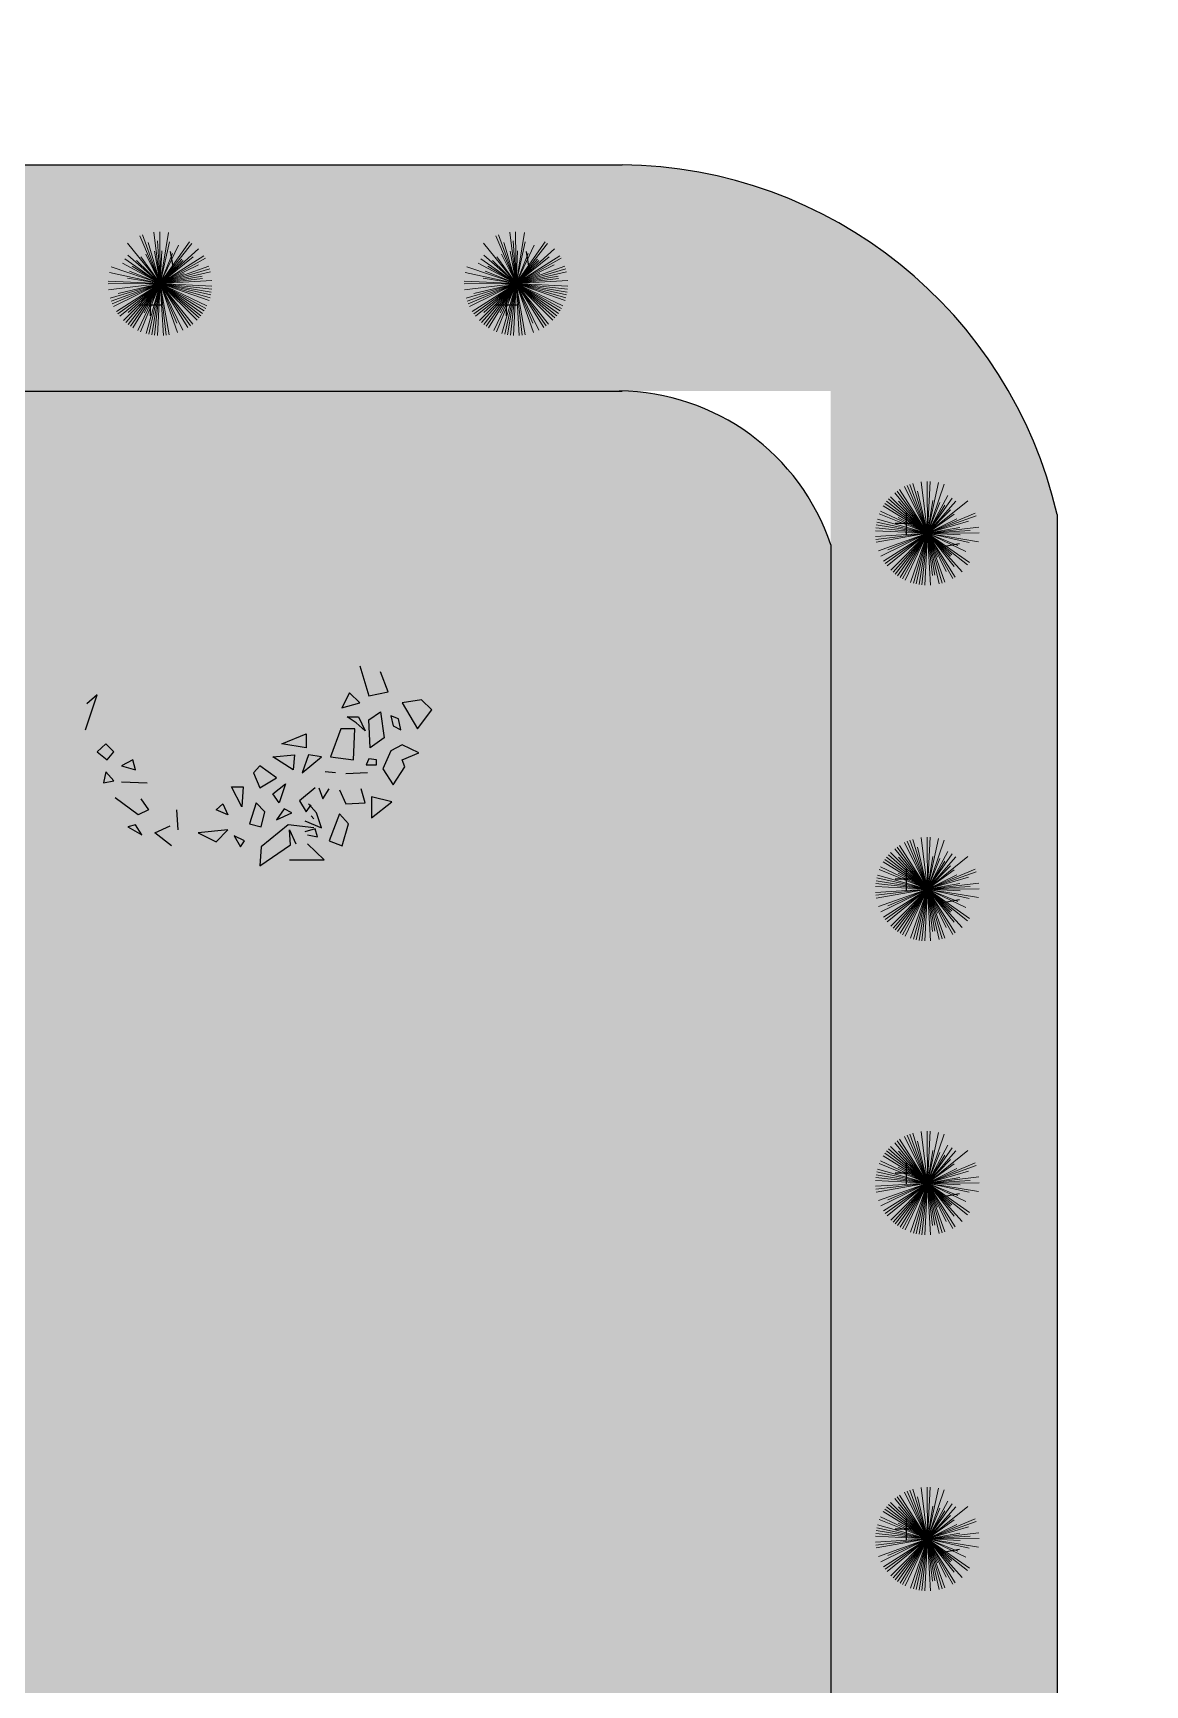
# Model space of a CAD drawing. Header units: millimetres. Extents: x -1544140 to 7445918, y -1294905 to 2019878.
# Drawn here: x 1807122 to 1810407, y 54579 to 59461 of the extents above; entities that cross this region are included whole.
import ezdxf

# ---------------------------------------------------------------- set-up
doc = ezdxf.new("R2010")
doc.units = ezdxf.units.MM
doc.header["$MEASUREMENT"] = 0
doc.layers.add('marc det', color=74, linetype='Continuous', lineweight=18)
picture_1 = doc.add_image_def('image5.png', size_in_pixel=(1482, 826))

msp = doc.modelspace()

# ---------------------------------------------------------------- hatches: boundary and pattern name
at = {"true_color": 0x8dc133, "transparency": 33554687}
h = msp.add_hatch(color=65, dxfattribs=at)
h.dxf.hatch_style = 1
h.paths.add_polyline_path([(1810147.4, 52025.1, -0.388077), (1809423.5, 51209.9), (1801426.5, 51209.9, -0.416277), (1799943.5, 52282.1), (1799943.5, 57426, -0.394381), (1800888.2, 59071.8), (1808831.8, 59071.8, -0.352206), (1810147.4, 58038.5)])
h.paths.add_polyline_path([(1800612.1, 51878.5), (1800612.1, 58403.1), (1809478.7, 58403.1), (1809478.7, 51878.5)], flags=16)
at = {"true_color": 0xb8d93f, "transparency": 33554687}
h = msp.add_hatch(color=63, dxfattribs=at)
h.dxf.hatch_style = 1
h.paths.add_polyline_path([(1809478.7, 57948.7, 0.326949), (1808836.3, 58403.1), (1801005.5, 58403.1, 0.386529), (1800612.1, 57516.1), (1800612.1, 52343.8, 0.417198), (1801362, 51878.5), (1809374.1, 51878.5, 0.351898), (1809478.7, 52018.4)])
at = {"layer": 'marc det'}
msp.add_hatch(color=102, dxfattribs=at).paths.add_polyline_path([(1807521.2, 57948.6), (1807420.7, 57921.6), (1807387.7, 57879.3), (1807327.1, 57794.1), (1807263.3, 57786.6), (1807254.8, 57713.2), (1807279.3, 57682.2), (1807260.9, 57635.5), (1807190.3, 57503.2), (1807213.1, 57457.5), (1807251.9, 57400.6), (1807252.6, 57350.5), (1807175.6, 57321), (1807282.9, 57313.4), (1807269.6, 57264.2), (1807304.3, 57227.9), (1807308.7, 57182.2), (1807361.4, 57124.4), (1807378.8, 57059.6), (1807427.5, 57022.6), (1807462.9, 57029.6), (1807509.5, 57002.9), (1807530.6, 56942.5), (1807545.5, 56866.5), (1807561.9, 56923.5), (1807612.7, 56969.4), (1807676.3, 56949.6), (1807718.6, 56922), (1807770.3, 56939.4), (1807825.5, 56939.5), (1807860.9, 56899.8), (1807874.9, 56945.6), (1807932.8, 56978.5), (1807993.1, 56976), (1808056.1, 57006.4), (1808075.2, 57049.6), (1808108.5, 57066.9), (1808152.8, 57075.6), (1808168.5, 57136.1), (1808198.5, 57170.7), (1808279.5, 57179.5), (1808341.9, 57166.6), (1808288.7, 57202.8), (1808248.9, 57241.6), (1808251, 57277.9), (1808287.1, 57328), (1808316.8, 57387.7), (1808311.7, 57436.9), (1808320.2, 57557), (1808420.4, 57608.9), (1808297.8, 57601), (1808263.8, 57657), (1808258, 57709.7), (1808220.9, 57781.3), (1808176.7, 57819.3), (1808156.3, 57876.2), (1808111, 57896), (1808052.1, 57938.2), (1808003.5, 57933.5), (1808004.8, 58015), (1807953, 57951), (1807933.9, 58001.1), (1807908.4, 58014), (1807846.9, 58032), (1807834.2, 58017.3), (1807720.8, 58009.4), (1807689.5, 58028.3), (1807633.9, 58006.6), (1807591.4, 58012.6), (1807548.2, 58068.7), (1807508, 58132.5), (1807524.7, 58071.2), (1807541.7, 57984.9)])

# ---------------------------------------------------------------- linework, layer by layer
at = {"color": 116, "lineweight": -2, "true_color": 0x136734}
for p, q in [((1807536.3, 58766.5), (1807527.7, 58815.6)), ((1808587.9, 58766.5), (1808579.3, 58815.6)), ((1809810.4, 57943.3), (1809859.5, 57952)), ((1809810.4, 56891.7), (1809859.5, 56900.4)), ((1809810.4, 56023), (1809859.5, 56031.7)), ((1809810.4, 54971.4), (1809859.5, 54980.1))]:
    msp.add_line(p, q, dxfattribs=at)
at = {"color": 116, "true_color": 0x136734}
for p, q in [((1807468.1, 58690.7), (1807468.1, 58625.7)), ((1808519.7, 58690.7), (1808519.7, 58625.7)), ((1807435.6, 58658.2), (1807500.6, 58658.2)), ((1808487.2, 58658.2), (1808552.2, 58658.2)), ((1809734.6, 58011.6), (1809669.6, 58011.6)), ((1809702.1, 58044.1), (1809702.1, 57979.1)), ((1809702.1, 56992.5), (1809702.1, 56927.5)), ((1809734.6, 56960), (1809669.6, 56960)), ((1809702.1, 56123.8), (1809702.1, 56058.8)), ((1809734.6, 56091.3), (1809669.6, 56091.3)), ((1809702.1, 55072.2), (1809702.1, 55007.2)), ((1809734.6, 55039.7), (1809669.6, 55039.7))]:
    msp.add_line(p, q, dxfattribs=at)
at = {"color": 96}
for p, q in [((1808087.4, 57590.6), (1808113.9, 57501.9)), ((1808170.8, 57513.7), (1808148, 57572.8)), ((1808057.1, 57510.8), (1808034.4, 57466.4)), ((1808087.4, 57481.2), (1808057.1, 57510.8)), ((1808113.9, 57501.9), (1808170.8, 57513.7)), ((1807276.5, 57401.4), (1807310.6, 57504.9)), ((1807310.6, 57504.9), (1807280.3, 57478.2)), ((1808034.4, 57466.4), (1808087.4, 57481.2)), ((1808269.3, 57490.1), (1808212.5, 57481.2)), ((1808212.5, 57481.2), (1808257.9, 57404.3)), ((1808257.9, 57404.3), (1808299.6, 57460.5)), ((1808299.6, 57460.5), (1808269.3, 57490.1)), ((1808049.5, 57439.8), (1808083.6, 57439.8)), ((1808076, 57422.1), (1808049.5, 57439.8)), ((1808102.6, 57398.4), (1808076, 57422.1)), ((1808083.6, 57439.8), (1808102.6, 57398.4)), ((1808113.9, 57430.9), (1808148, 57454.6)), ((1808117.7, 57348.2), (1808113.9, 57430.9)), ((1808148, 57454.6), (1808159.4, 57377.8)), ((1808201.1, 57433.9), (1808178.4, 57442.8)), ((1808178.4, 57442.8), (1808185.9, 57413.2)), ((1808185.9, 57413.2), (1808208.7, 57401.4)), ((1808208.7, 57401.4), (1808201.1, 57433.9)), ((1807856.3, 57360), (1807928.3, 57389.6)), ((1807928.3, 57389.6), (1807928.3, 57348.2)), ((1808030.6, 57404.3), (1808000.2, 57321.6)), ((1808072.2, 57404.3), (1808030.6, 57404.3)), ((1808068.5, 57312.7), (1808072.2, 57404.3)), ((1808159.4, 57377.8), (1808117.7, 57348.2)), ((1807337.1, 57360), (1807310.6, 57336.4)), ((1807310.6, 57336.4), (1807341, 57312.7)), ((1807359.9, 57336.4), (1807337.1, 57360)), ((1807341, 57312.7), (1807359.9, 57336.4)), ((1807416.7, 57312.7), (1807382.6, 57295)), ((1807424.3, 57283.2), (1807416.7, 57312.7)), ((1807829.7, 57321.6), (1807894.2, 57327.5)), ((1807890.4, 57283.2), (1807829.7, 57321.6)), ((1807928.3, 57348.2), (1807856.3, 57360)), ((1807894.2, 57327.5), (1807890.4, 57283.2)), ((1807935.9, 57327.5), (1807916.9, 57274.3)), ((1807916.9, 57274.3), (1807973.7, 57321.6)), ((1807973.7, 57321.6), (1807935.9, 57327.5)), ((1808000.2, 57321.6), (1808068.5, 57312.7)), ((1808113.9, 57315.7), (1808106.4, 57297.9)), ((1808136.7, 57312.7), (1808113.9, 57315.7)), ((1808136.7, 57297.9), (1808136.7, 57312.7)), ((1808178.4, 57339.3), (1808155.6, 57286.1)), ((1808212.5, 57357), (1808178.4, 57339.3)), ((1808261.7, 57333.4), (1808212.5, 57357)), ((1808212.5, 57312.7), (1808261.7, 57333.4)), ((1808220, 57292.1), (1808212.5, 57312.7)), ((1807337.1, 57277.3), (1807329.6, 57244.8)), ((1807359.9, 57250.7), (1807337.1, 57277.3)), ((1807382.6, 57295), (1807424.3, 57283.2)), ((1807791.9, 57295), (1807772.9, 57274.3)), ((1807772.9, 57274.3), (1807791.9, 57230)), ((1807841.1, 57259.5), (1807791.9, 57295)), ((1808015.4, 57274.3), (1807985.1, 57277.3)), ((1808110.1, 57274.3), (1808045.7, 57271.3)), ((1808106.4, 57297.9), (1808136.7, 57297.9)), ((1808155.6, 57286.1), (1808185.9, 57238.8)), ((1808185.9, 57238.8), (1808220, 57292.1)), ((1807329.6, 57244.8), (1807359.9, 57250.7)), ((1807382.6, 57247.7), (1807458.4, 57244.8)), ((1807738.8, 57173.8), (1807708.5, 57232.9)), ((1807708.5, 57232.9), (1807742.6, 57232.9)), ((1807742.6, 57232.9), (1807738.8, 57173.8)), ((1807791.9, 57230), (1807841.1, 57259.5)), ((1807829.7, 57212.2), (1807867.6, 57241.8)), ((1807867.6, 57241.8), (1807848.7, 57185.6)), ((1807954.8, 57230), (1807909.3, 57191.5)), ((1807966.3, 57230.4), (1807977.7, 57197.9)), ((1807977.7, 57197.9), (1807996.7, 57227.4)), ((1808027, 57224.5), (1808045.9, 57183.1)), ((1808102.8, 57186.1), (1808091.4, 57227.4)), ((1807432.1, 57150.6), (1807363.9, 57200.8)), ((1807439.7, 57197.9), (1807462.4, 57165.3)), ((1807663, 57165), (1807682, 57182.7)), ((1807682, 57182.7), (1807697.1, 57150.2)), ((1807780.5, 57185.6), (1807761.6, 57123.6)), ((1807807, 57159.1), (1807780.5, 57185.6)), ((1807848.7, 57185.6), (1807829.7, 57212.2)), ((1807863.9, 57167.9), (1807841.1, 57135.4)), ((1807886.6, 57156.1), (1807863.9, 57167.9)), ((1807909.3, 57191.5), (1807928.3, 57159.1)), ((1807928.3, 57159.1), (1807943.4, 57179.7)), ((1807958.8, 57156.5), (1807936, 57183.1)), ((1808045.9, 57183.1), (1808102.8, 57186.1)), ((1808182.1, 57188.6), (1808121.5, 57203.4)), ((1808121.5, 57203.4), (1808121.5, 57141.3)), ((1808121.5, 57141.3), (1808182.1, 57188.6)), ((1807424.5, 57121), (1807401.8, 57115.1)), ((1807443.5, 57091.5), (1807424.5, 57121)), ((1807462.4, 57165.3), (1807432.1, 57150.6)), ((1807481.4, 57097.4), (1807526.8, 57118.1)), ((1807545.6, 57165), (1807549.3, 57105.8)), ((1807697.1, 57150.2), (1807663, 57165)), ((1807761.6, 57123.6), (1807795.6, 57114.7)), ((1807795.6, 57114.7), (1807807, 57159.1)), ((1807875.2, 57120.6), (1807795.6, 57055.6)), ((1807841.1, 57135.4), (1807886.6, 57156.1)), ((1807951, 57111.8), (1807875.2, 57120.6)), ((1807924.7, 57132.8), (1807973.9, 57112.2)), ((1807943.4, 57147.2), (1807951, 57138.3)), ((1807973.9, 57112.2), (1807958.8, 57156.5)), ((1808027, 57153.5), (1807996.7, 57073.7)), ((1808053.5, 57124), (1808027, 57153.5)), ((1808034.6, 57059), (1808053.5, 57124)), ((1807401.8, 57115.1), (1807443.5, 57091.5)), ((1807530.6, 57059), (1807481.4, 57097.4)), ((1807697.1, 57105.8), (1807610, 57097)), ((1807610, 57097), (1807663, 57070.4)), ((1807663, 57070.4), (1807697.1, 57105.8)), ((1807746.4, 57073.3), (1807716.1, 57088.1)), ((1807716.1, 57088.1), (1807735, 57055.6)), ((1807735, 57055.6), (1807746.4, 57073.3)), ((1807882.8, 57061.5), (1807879, 57105.8)), ((1807879, 57105.8), (1807897.9, 57064.5)), ((1807955, 57109.2), (1807924.7, 57100.3)), ((1807932.3, 57091.5), (1807962.6, 57085.5)), ((1807962.6, 57085.5), (1807955, 57109.2)), ((1807996.7, 57073.7), (1808034.6, 57059)), ((1807791.9, 56999.4), (1807882.8, 57061.5)), ((1807795.6, 57055.6), (1807791.9, 56999.4)), ((1807981.5, 57017.6), (1807932.3, 57064.9)), ((1807879.2, 57017.6), (1807981.5, 57017.6))]:
    msp.add_line(p, q, dxfattribs=at)
for points in [[(1800888.2, 59071.8), (1808862.5, 59071.8)], [(1801005.5, 58403.1), (1808862.5, 58403.1)], [(1810147.4, 58038.5), (1810147.4, 52002.1)], [(1809478.7, 57948.7), (1809478.7, 52002.1)]]:
    msp.add_lwpolyline(points)
for radius, start in [(1334.7, 13.0477), (666, 18.5111)]:
    msp.add_arc((1808847.2, 57737.2), radius, start, 89.3419)
at = {"layer": 'marc det', "color": 116, "true_color": 0x136734}
for p, q in [((1807497.1, 58720.4), (1807400.7, 58839.8)), ((1807497.1, 58720.4), (1807437.5, 58861.8)), ((1807497.1, 58720.4), (1807445.5, 58864.9)), ((1807497.1, 58720.4), (1807461.3, 58841.7)), ((1807497.1, 58720.4), (1807479, 58872.7)), ((1807497.1, 58720.4), (1807489.2, 58846.4)), ((1807495.6, 58718.8), (1807583.6, 58844.4)), ((1807583.6, 58844.4), (1807495.6, 58718.8)), ((1807495.6, 58718.8), (1807590.5, 58839.2)), ((1807497.1, 58720.4), (1807496.1, 58873.8)), ((1807497.1, 58720.4), (1807521.8, 58871.8)), ((1807497.1, 58720.4), (1807524.4, 58843.5)), ((1807497.1, 58720.4), (1807551, 58834.2)), ((1808548.7, 58720.4), (1808452.3, 58839.8)), ((1808548.7, 58720.4), (1808489.1, 58861.8)), ((1808548.7, 58720.4), (1808497.1, 58864.9)), ((1808548.7, 58720.4), (1808512.9, 58841.7)), ((1808548.7, 58720.4), (1808530.6, 58872.7)), ((1808548.7, 58720.4), (1808540.8, 58846.4)), ((1808547.2, 58718.8), (1808635.2, 58844.4)), ((1808635.2, 58844.4), (1808547.2, 58718.8)), ((1808547.2, 58718.8), (1808642.1, 58839.2)), ((1808548.7, 58720.4), (1808547.7, 58873.8)), ((1808548.7, 58720.4), (1808573.4, 58871.8)), ((1808548.7, 58720.4), (1808576, 58843.5)), ((1808548.7, 58720.4), (1808602.6, 58834.2)), ((1807497.1, 58720.4), (1807385.5, 58781.2)), ((1807497.1, 58720.4), (1807393.1, 58793.3)), ((1807393.1, 58793.3), (1807497.1, 58720.4)), ((1807497.1, 58720.4), (1807402, 58804.4)), ((1807497.1, 58720.4), (1807427.7, 58789)), ((1807497.1, 58720.4), (1807440.3, 58799.5)), ((1807497.1, 58720.4), (1807454.4, 58807.8)), ((1807497.1, 58720.4), (1807480.2, 58815.9)), ((1807497.1, 58720.4), (1807610.8, 58823.3)), ((1807497.1, 58720.4), (1807501.9, 58817.1)), ((1807497.1, 58720.4), (1807533.5, 58809.9)), ((1807497.1, 58720.4), (1807626.4, 58802.8)), ((1807497.1, 58720.4), (1807595, 58799.5)), ((1807497.1, 58720.4), (1807630.8, 58795.4)), ((1807497.1, 58720.4), (1807561, 58792.8)), ((1807497.1, 58720.4), (1807564.9, 58789.1)), ((1808548.7, 58720.4), (1808437.1, 58781.2)), ((1808548.7, 58720.4), (1808444.7, 58793.3)), ((1808444.7, 58793.3), (1808548.7, 58720.4)), ((1808548.7, 58720.4), (1808453.6, 58804.4)), ((1808548.7, 58720.4), (1808479.3, 58789)), ((1808548.7, 58720.4), (1808491.9, 58799.5)), ((1808548.7, 58720.4), (1808506, 58807.8)), ((1808548.7, 58720.4), (1808531.8, 58815.9)), ((1808548.7, 58720.4), (1808662.4, 58823.3)), ((1808548.7, 58720.4), (1808553.5, 58817.1)), ((1808548.7, 58720.4), (1808585.1, 58809.9)), ((1808548.7, 58720.4), (1808678, 58802.8)), ((1808548.7, 58720.4), (1808646.6, 58799.5)), ((1808548.7, 58720.4), (1808682.4, 58795.4)), ((1808548.7, 58720.4), (1808612.6, 58792.8)), ((1808548.7, 58720.4), (1808616.5, 58789.1)), ((1807497.1, 58720.4), (1807347.3, 58753.7)), ((1807497.1, 58720.4), (1807352, 58770.2)), ((1807497.1, 58720.4), (1807400.3, 58736.3)), ((1807497.1, 58720.4), (1807406.4, 58757.3)), ((1807497.1, 58720.4), (1807414, 58771.9)), ((1807497.1, 58720.4), (1807610.2, 58775.7)), ((1807497.1, 58720.4), (1807641.5, 58771.9)), ((1807497.1, 58720.4), (1807644.2, 58763.8)), ((1807497.1, 58720.4), (1807646.4, 58755.4)), ((1807497.1, 58720.4), (1807567.7, 58750.2)), ((1807497.1, 58720.4), (1807621.2, 58742.3)), ((1807497.1, 58720.4), (1807622.2, 58735.3)), ((1807497.1, 58720.4), (1807650.1, 58729.9)), ((1808548.7, 58720.4), (1808398.9, 58753.7)), ((1808548.7, 58720.4), (1808403.6, 58770.2)), ((1808548.7, 58720.4), (1808451.9, 58736.3)), ((1808548.7, 58720.4), (1808458, 58757.3)), ((1808548.7, 58720.4), (1808465.6, 58771.9)), ((1808548.7, 58720.4), (1808661.8, 58775.7)), ((1808548.7, 58720.4), (1808693.1, 58771.9)), ((1808548.7, 58720.4), (1808695.8, 58763.8)), ((1808548.7, 58720.4), (1808698, 58755.4)), ((1808548.7, 58720.4), (1808619.3, 58750.2)), ((1808548.7, 58720.4), (1808672.8, 58742.3)), ((1808548.7, 58720.4), (1808673.8, 58735.3)), ((1808548.7, 58720.4), (1808701.7, 58729.9)), ((1807497.1, 58720.4), (1807343.7, 58719.5)), ((1807497.1, 58720.4), (1807343.9, 58728.1)), ((1807497.1, 58720.4), (1807344.8, 58702.3)), ((1807497.1, 58720.4), (1807349.9, 58677.1)), ((1807497.1, 58720.4), (1807352.6, 58668.9)), ((1807497.1, 58720.4), (1807355.7, 58660.9)), ((1807497.1, 58720.4), (1807359.3, 58653.1)), ((1807497.1, 58720.4), (1807367.7, 58638.1)), ((1807497.1, 58720.4), (1807372.5, 58630.9)), ((1807497.1, 58720.4), (1807372.9, 58691.3)), ((1807497.1, 58720.4), (1807377.7, 58624.1)), ((1807497.1, 58720.4), (1807389.3, 58611.3)), ((1807497.1, 58720.4), (1807395.6, 58605.5)), ((1807497.1, 58720.4), (1807402.2, 58599.9)), ((1807497.1, 58720.4), (1807402.4, 58634.8)), ((1807409.1, 58594.8), (1807497.1, 58720.4)), ((1807497.1, 58720.4), (1807409.1, 58594.8)), ((1807497.1, 58720.4), (1807416.2, 58590.1)), ((1807497.1, 58720.4), (1807431.3, 58581.9)), ((1807497.1, 58720.4), (1807439.2, 58578.4)), ((1807497.1, 58720.4), (1807450, 58634.1)), ((1807497.1, 58720.4), (1807455.5, 58572.8)), ((1807497.1, 58720.4), (1807463.8, 58570.7)), ((1807497.1, 58720.4), (1807472.3, 58569.1)), ((1807497.1, 58720.4), (1807480.8, 58567.9)), ((1807497.1, 58720.4), (1807489.4, 58567.2)), ((1807497.1, 58720.4), (1807650.2, 58712.7)), ((1807497.1, 58720.4), (1807548.6, 58576)), ((1807497.1, 58720.4), (1807515.1, 58568.1)), ((1807497.1, 58720.4), (1807523.7, 58569.4)), ((1807497.1, 58720.4), (1807506.6, 58567.4)), ((1807497.1, 58720.4), (1807546.4, 58603.3)), ((1807497.1, 58720.4), (1807564.4, 58582.6)), ((1807497.1, 58720.4), (1807579.4, 58591.1)), ((1807497.1, 58720.4), (1807586.6, 58595.9)), ((1807497.1, 58720.4), (1807593.4, 58601.1)), ((1807497.1, 58720.4), (1807606.2, 58612.6)), ((1807497.1, 58720.4), (1807612, 58618.9)), ((1807497.1, 58720.4), (1807617.5, 58625.5)), ((1807622.7, 58632.4), (1807497.1, 58720.4)), ((1807497.1, 58720.4), (1807627.4, 58639.6)), ((1807497.1, 58720.4), (1807631.7, 58647)), ((1807497.1, 58720.4), (1807635.6, 58654.7)), ((1807497.1, 58720.4), (1807646.8, 58687.2)), ((1807497.1, 58720.4), (1807648.4, 58695.6)), ((1807497.1, 58720.4), (1807649.6, 58704.2)), ((1807497.1, 58720.4), (1807642.1, 58670.6)), ((1807497.1, 58720.4), (1807644.7, 58678.8)), ((1808548.7, 58720.4), (1808395.3, 58719.5)), ((1808548.7, 58720.4), (1808395.5, 58728.1)), ((1808548.7, 58720.4), (1808396.4, 58702.3)), ((1808548.7, 58720.4), (1808401.5, 58677.1)), ((1808548.7, 58720.4), (1808404.2, 58668.9)), ((1808548.7, 58720.4), (1808407.3, 58660.9)), ((1808548.7, 58720.4), (1808410.9, 58653.1)), ((1808548.7, 58720.4), (1808419.3, 58638.1)), ((1808548.7, 58720.4), (1808424.1, 58630.9)), ((1808548.7, 58720.4), (1808424.5, 58691.3)), ((1808548.7, 58720.4), (1808429.3, 58624.1)), ((1808548.7, 58720.4), (1808440.9, 58611.3)), ((1808548.7, 58720.4), (1808447.2, 58605.5)), ((1808548.7, 58720.4), (1808453.8, 58599.9)), ((1808548.7, 58720.4), (1808454, 58634.8)), ((1808460.7, 58594.8), (1808548.7, 58720.4)), ((1808548.7, 58720.4), (1808460.7, 58594.8)), ((1808548.7, 58720.4), (1808467.8, 58590.1)), ((1808548.7, 58720.4), (1808482.9, 58581.9)), ((1808548.7, 58720.4), (1808490.8, 58578.4)), ((1808548.7, 58720.4), (1808501.6, 58634.1)), ((1808548.7, 58720.4), (1808507.1, 58572.8)), ((1808548.7, 58720.4), (1808515.4, 58570.7)), ((1808548.7, 58720.4), (1808523.9, 58569.1)), ((1808548.7, 58720.4), (1808532.4, 58567.9)), ((1808548.7, 58720.4), (1808541, 58567.2)), ((1808548.7, 58720.4), (1808701.8, 58712.7)), ((1808548.7, 58720.4), (1808600.2, 58576)), ((1808548.7, 58720.4), (1808566.7, 58568.1)), ((1808548.7, 58720.4), (1808575.3, 58569.4)), ((1808548.7, 58720.4), (1808558.2, 58567.4)), ((1808548.7, 58720.4), (1808598, 58603.3)), ((1808548.7, 58720.4), (1808616, 58582.6)), ((1808548.7, 58720.4), (1808631, 58591.1)), ((1808548.7, 58720.4), (1808638.2, 58595.9)), ((1808548.7, 58720.4), (1808645, 58601.1)), ((1808548.7, 58720.4), (1808657.8, 58612.6)), ((1808548.7, 58720.4), (1808663.6, 58618.9)), ((1808548.7, 58720.4), (1808669.1, 58625.5)), ((1808674.3, 58632.4), (1808548.7, 58720.4)), ((1808548.7, 58720.4), (1808679, 58639.6)), ((1808548.7, 58720.4), (1808683.3, 58647)), ((1808548.7, 58720.4), (1808687.2, 58654.7)), ((1808548.7, 58720.4), (1808698.4, 58687.2)), ((1808548.7, 58720.4), (1808700, 58695.6)), ((1808548.7, 58720.4), (1808701.2, 58704.2)), ((1808548.7, 58720.4), (1808693.7, 58670.6)), ((1808548.7, 58720.4), (1808696.3, 58678.8)), ((1809764.4, 57982.6), (1809668, 58101.9)), ((1809764.4, 57982.6), (1809674.9, 58107.1)), ((1809764.4, 57982.6), (1809682, 58112)), ((1809764.4, 57982.6), (1809697, 58120.4)), ((1809764.4, 57982.6), (1809704.8, 58123.9)), ((1809764.4, 57982.6), (1809712.9, 58127)), ((1809764.4, 57982.6), (1809721, 58129.7)), ((1809764.4, 57982.6), (1809735.2, 58106.8)), ((1809764.4, 57982.6), (1809746.3, 58134.9)), ((1809764.4, 57982.6), (1809763.5, 58136)), ((1809764.4, 57982.6), (1809772.1, 58135.8)), ((1809764.4, 57982.6), (1809797.6, 58132.3)), ((1809764.4, 57982.6), (1809814.2, 58127.6)), ((1809764.4, 57982.6), (1809825.2, 58094.2)), ((1809764.4, 57982.6), (1809625.8, 58048.3)), ((1809764.4, 57982.6), (1809634, 58063.4)), ((1809638.8, 58070.6), (1809764.4, 57982.6)), ((1809764.4, 57982.6), (1809638.8, 58070.6)), ((1809764.4, 57982.6), (1809643.9, 58077.5)), ((1809764.4, 57982.6), (1809649.4, 58084.1)), ((1809764.4, 57982.6), (1809655.3, 58090.4)), ((1809764.4, 57982.6), (1809678.7, 58077.3)), ((1809764.4, 57982.6), (1809837.2, 58086.6)), ((1809837.2, 58086.6), (1809764.4, 57982.6)), ((1809764.4, 57982.6), (1809780.2, 58079.3)), ((1809764.4, 57982.6), (1809883.7, 58078.9)), ((1809764.4, 57982.6), (1809848.3, 58077.7)), ((1809764.4, 57982.6), (1809801.3, 58073.2)), ((1809764.4, 57982.6), (1809815.9, 58065.6)), ((1809764.4, 57982.6), (1809832.9, 58051.9)), ((1809764.4, 57982.6), (1809611.9, 57998.8)), ((1809764.4, 57982.6), (1809613, 58007.4)), ((1809764.4, 57982.6), (1809614.6, 58015.8)), ((1809764.4, 57982.6), (1809616.7, 58024.2)), ((1809764.4, 57982.6), (1809622.3, 58040.4)), ((1809764.4, 57982.6), (1809678, 58029.6)), ((1809764.4, 57982.6), (1809905.7, 58042.1)), ((1809764.4, 57982.6), (1809843.4, 58039.4)), ((1809764.4, 57982.6), (1809908.8, 58034.1)), ((1809764.4, 57982.6), (1809851.7, 58025.3)), ((1809764.4, 57982.6), (1809885.6, 58018.3)), ((1809764.4, 57982.6), (1809916.7, 58000.7)), ((1809764.4, 57982.6), (1809859.9, 57999.4)), ((1809764.4, 57982.6), (1809611.2, 57990.3)), ((1809764.4, 57982.6), (1809611.3, 57973.1)), ((1809764.4, 57982.6), (1809612.1, 57964.5)), ((1809764.4, 57982.6), (1809613.3, 57956)), ((1809764.4, 57982.6), (1809619.9, 57931.1)), ((1809764.4, 57982.6), (1809626.6, 57915.2)), ((1809764.4, 57982.6), (1809635, 57900.2)), ((1809764.4, 57982.6), (1809639.8, 57893.1)), ((1809764.4, 57982.6), (1809645, 57886.3)), ((1809764.4, 57982.6), (1809647.3, 57933.3)), ((1809764.4, 57982.6), (1809656.6, 57873.5)), ((1809764.4, 57982.6), (1809662.9, 57867.6)), ((1809764.4, 57982.6), (1809669.5, 57862.1)), ((1809676.4, 57857), (1809764.4, 57982.6)), ((1809764.4, 57982.6), (1809683.5, 57852.2)), ((1809764.4, 57982.6), (1809691, 57847.9)), ((1809764.4, 57982.6), (1809698.7, 57844)), ((1809764.4, 57982.6), (1809714.6, 57837.5)), ((1809764.4, 57982.6), (1809722.8, 57835)), ((1809764.4, 57982.6), (1809731.1, 57832.9)), ((1809764.4, 57982.6), (1809739.6, 57831.2)), ((1809764.4, 57982.6), (1809748.1, 57830.1)), ((1809764.4, 57982.6), (1809756.7, 57829.4)), ((1809762.7, 57984), (1809888.3, 57896)), ((1809762.7, 57984), (1809883.2, 57889.1)), ((1809888.3, 57896), (1809762.7, 57984)), ((1809764.4, 57982.6), (1809890.3, 57990.4)), ((1809764.4, 57982.6), (1809917.7, 57983.5)), ((1809764.4, 57982.6), (1809779.2, 57857.4)), ((1809764.4, 57982.6), (1809773.9, 57829.5)), ((1809764.4, 57982.6), (1809786.2, 57858.5)), ((1809764.4, 57982.6), (1809815.9, 57838.1)), ((1809764.4, 57982.6), (1809807.7, 57835.5)), ((1809764.4, 57982.6), (1809799.4, 57833.3)), ((1809764.4, 57982.6), (1809839.4, 57848.8)), ((1809764.4, 57982.6), (1809819.7, 57869.5)), ((1809764.4, 57982.6), (1809846.7, 57853.2)), ((1809764.4, 57982.6), (1809861.1, 57977.7)), ((1809764.4, 57982.6), (1809915.7, 57957.8)), ((1809764.4, 57982.6), (1809887.4, 57955.3)), ((1809764.4, 57982.6), (1809853.9, 57946.1)), ((1809764.4, 57982.6), (1809794.1, 57911.9)), ((1809764.4, 57982.6), (1809833.1, 57914.7)), ((1809764.4, 57982.6), (1809836.8, 57918.7)), ((1809764.4, 57982.6), (1809878.2, 57928.6)), ((1809764.4, 57982.6), (1809843.4, 57884.6)), ((1809764.4, 57982.6), (1809867.2, 57868.8)), ((1809764.4, 56931), (1809697, 57068.8)), ((1809764.4, 56931), (1809704.8, 57072.3)), ((1809764.4, 56931), (1809712.9, 57075.4)), ((1809764.4, 56931), (1809721, 57078.1)), ((1809764.4, 56931), (1809746.3, 57083.3)), ((1809764.4, 56931), (1809763.5, 57084.4)), ((1809764.4, 56931), (1809772.1, 57084.2)), ((1809764.4, 56931), (1809797.6, 57080.7)), ((1809764.4, 56931), (1809814.2, 57076)), ((1809764.4, 56931), (1809643.9, 57025.9)), ((1809764.4, 56931), (1809649.4, 57032.5)), ((1809764.4, 56931), (1809655.3, 57038.8)), ((1809764.4, 56931), (1809668, 57050.3)), ((1809764.4, 56931), (1809674.9, 57055.5)), ((1809764.4, 56931), (1809678.7, 57025.7)), ((1809764.4, 56931), (1809682, 57060.4)), ((1809764.4, 56931), (1809735.2, 57055.2)), ((1809764.4, 56931), (1809825.2, 57042.6)), ((1809764.4, 56931), (1809837.2, 57035)), ((1809837.2, 57035), (1809764.4, 56931)), ((1809764.4, 56931), (1809780.2, 57027.7)), ((1809764.4, 56931), (1809883.7, 57027.3)), ((1809764.4, 56931), (1809848.3, 57026.1)), ((1809764.4, 56931), (1809801.3, 57021.6)), ((1809764.4, 56931), (1809616.7, 56972.6)), ((1809764.4, 56931), (1809622.3, 56988.8)), ((1809764.4, 56931), (1809625.8, 56996.7)), ((1809764.4, 56931), (1809634, 57011.8)), ((1809638.8, 57019), (1809764.4, 56931)), ((1809764.4, 56931), (1809638.8, 57019)), ((1809764.4, 56931), (1809678, 56978)), ((1809764.4, 56931), (1809815.9, 57014)), ((1809764.4, 56931), (1809832.9, 57000.3)), ((1809764.4, 56931), (1809905.7, 56990.5)), ((1809764.4, 56931), (1809843.4, 56987.8)), ((1809764.4, 56931), (1809908.8, 56982.5)), ((1809764.4, 56931), (1809851.7, 56973.7)), ((1809764.4, 56931), (1809611.2, 56938.7)), ((1809764.4, 56931), (1809611.3, 56921.5)), ((1809764.4, 56931), (1809611.9, 56947.3)), ((1809764.4, 56931), (1809612.1, 56912.9)), ((1809764.4, 56931), (1809613, 56955.8)), ((1809764.4, 56931), (1809613.3, 56904.4)), ((1809764.4, 56931), (1809614.6, 56964.2)), ((1809764.4, 56931), (1809619.9, 56879.5)), ((1809764.4, 56931), (1809626.6, 56863.6)), ((1809764.4, 56931), (1809635, 56848.6)), ((1809764.4, 56931), (1809639.8, 56841.5)), ((1809764.4, 56931), (1809645, 56834.7)), ((1809764.4, 56931), (1809647.3, 56881.7)), ((1809764.4, 56931), (1809656.6, 56821.9)), ((1809764.4, 56931), (1809662.9, 56816)), ((1809764.4, 56931), (1809669.5, 56810.5)), ((1809676.4, 56805.4), (1809764.4, 56931)), ((1809764.4, 56931), (1809683.5, 56800.6)), ((1809764.4, 56931), (1809691, 56796.3)), ((1809764.4, 56931), (1809698.7, 56792.4)), ((1809764.4, 56931), (1809714.6, 56785.9)), ((1809764.4, 56931), (1809722.8, 56783.4)), ((1809764.4, 56931), (1809731.1, 56781.3)), ((1809764.4, 56931), (1809739.6, 56779.6)), ((1809764.4, 56931), (1809748.1, 56778.5)), ((1809764.4, 56931), (1809756.7, 56777.8)), ((1809762.7, 56932.4), (1809888.3, 56844.4)), ((1809762.7, 56932.4), (1809883.2, 56837.5)), ((1809888.3, 56844.4), (1809762.7, 56932.4)), ((1809764.4, 56931), (1809885.6, 56966.7)), ((1809764.4, 56931), (1809916.7, 56949.1)), ((1809764.4, 56931), (1809859.9, 56947.8)), ((1809764.4, 56931), (1809890.3, 56938.8)), ((1809764.4, 56931), (1809917.7, 56931.9)), ((1809764.4, 56931), (1809779.2, 56805.8)), ((1809764.4, 56931), (1809773.9, 56777.9)), ((1809764.4, 56931), (1809786.2, 56806.9)), ((1809764.4, 56931), (1809815.9, 56786.5)), ((1809764.4, 56931), (1809807.7, 56783.9)), ((1809764.4, 56931), (1809799.4, 56781.7)), ((1809764.4, 56931), (1809839.4, 56797.2)), ((1809764.4, 56931), (1809819.7, 56817.9)), ((1809764.4, 56931), (1809846.7, 56801.6)), ((1809764.4, 56931), (1809861.1, 56926.1)), ((1809764.4, 56931), (1809915.7, 56906.2)), ((1809764.4, 56931), (1809887.4, 56903.7)), ((1809764.4, 56931), (1809853.9, 56894.5)), ((1809764.4, 56931), (1809794.1, 56860.3)), ((1809764.4, 56931), (1809833.1, 56863.1)), ((1809764.4, 56931), (1809836.8, 56867.1)), ((1809764.4, 56931), (1809878.2, 56877)), ((1809764.4, 56931), (1809843.4, 56833)), ((1809764.4, 56931), (1809867.2, 56817.2)), ((1809764.4, 56062.3), (1809682, 56191.7)), ((1809764.4, 56062.3), (1809697, 56200.1)), ((1809764.4, 56062.3), (1809704.8, 56203.6)), ((1809764.4, 56062.3), (1809712.9, 56206.7)), ((1809764.4, 56062.3), (1809721, 56209.4)), ((1809764.4, 56062.3), (1809746.3, 56214.6)), ((1809764.4, 56062.3), (1809763.5, 56215.7)), ((1809764.4, 56062.3), (1809772.1, 56215.5)), ((1809764.4, 56062.3), (1809797.6, 56212)), ((1809764.4, 56062.3), (1809814.2, 56207.3)), ((1809764.4, 56062.3), (1809634, 56143.1)), ((1809638.8, 56150.3), (1809764.4, 56062.3)), ((1809764.4, 56062.3), (1809638.8, 56150.3)), ((1809764.4, 56062.3), (1809643.9, 56157.2)), ((1809764.4, 56062.3), (1809649.4, 56163.8)), ((1809764.4, 56062.3), (1809655.3, 56170.1)), ((1809764.4, 56062.3), (1809668, 56181.6)), ((1809764.4, 56062.3), (1809674.9, 56186.8)), ((1809764.4, 56062.3), (1809678.7, 56157)), ((1809764.4, 56062.3), (1809735.2, 56186.5)), ((1809764.4, 56062.3), (1809825.2, 56173.9)), ((1809764.4, 56062.3), (1809837.2, 56166.3)), ((1809837.2, 56166.3), (1809764.4, 56062.3)), ((1809764.4, 56062.3), (1809780.2, 56159)), ((1809764.4, 56062.3), (1809883.7, 56158.6)), ((1809764.4, 56062.3), (1809848.3, 56157.4)), ((1809764.4, 56062.3), (1809801.3, 56152.9)), ((1809764.4, 56062.3), (1809815.9, 56145.3)), ((1809764.4, 56062.3), (1809614.6, 56095.5)), ((1809764.4, 56062.3), (1809616.7, 56103.9)), ((1809764.4, 56062.3), (1809622.3, 56120.1)), ((1809764.4, 56062.3), (1809625.8, 56128)), ((1809764.4, 56062.3), (1809678, 56109.3)), ((1809764.4, 56062.3), (1809832.9, 56131.6)), ((1809764.4, 56062.3), (1809905.7, 56121.8)), ((1809764.4, 56062.3), (1809843.4, 56119.1)), ((1809764.4, 56062.3), (1809908.8, 56113.8)), ((1809764.4, 56062.3), (1809851.7, 56105)), ((1809764.4, 56062.3), (1809885.6, 56098)), ((1809764.4, 56062.3), (1809611.2, 56070)), ((1809764.4, 56062.3), (1809611.3, 56052.8)), ((1809764.4, 56062.3), (1809611.9, 56078.5)), ((1809764.4, 56062.3), (1809612.1, 56044.2)), ((1809764.4, 56062.3), (1809613, 56087.1)), ((1809764.4, 56062.3), (1809613.3, 56035.7)), ((1809764.4, 56062.3), (1809619.9, 56010.8)), ((1809764.4, 56062.3), (1809626.6, 55994.9)), ((1809764.4, 56062.3), (1809635, 55979.9)), ((1809764.4, 56062.3), (1809639.8, 55972.8)), ((1809764.4, 56062.3), (1809645, 55966)), ((1809764.4, 56062.3), (1809647.3, 56013)), ((1809764.4, 56062.3), (1809656.6, 55953.2)), ((1809764.4, 56062.3), (1809662.9, 55947.3)), ((1809764.4, 56062.3), (1809669.5, 55941.8)), ((1809676.4, 55936.7), (1809764.4, 56062.3)), ((1809764.4, 56062.3), (1809683.5, 55931.9)), ((1809764.4, 56062.3), (1809691, 55927.6)), ((1809764.4, 56062.3), (1809698.7, 55923.7)), ((1809764.4, 56062.3), (1809714.6, 55917.2)), ((1809764.4, 56062.3), (1809722.8, 55914.7)), ((1809764.4, 56062.3), (1809731.1, 55912.6)), ((1809764.4, 56062.3), (1809739.6, 55910.9)), ((1809764.4, 56062.3), (1809748.1, 55909.8)), ((1809764.4, 56062.3), (1809756.7, 55909.1)), ((1809762.7, 56063.7), (1809888.3, 55975.7)), ((1809762.7, 56063.7), (1809883.2, 55968.8)), ((1809888.3, 55975.7), (1809762.7, 56063.7)), ((1809764.4, 56062.3), (1809916.7, 56080.4)), ((1809764.4, 56062.3), (1809859.9, 56079.1)), ((1809764.4, 56062.3), (1809890.3, 56070.1)), ((1809764.4, 56062.3), (1809917.7, 56063.2)), ((1809764.4, 56062.3), (1809779.2, 55937.1)), ((1809764.4, 56062.3), (1809773.9, 55909.2)), ((1809764.4, 56062.3), (1809786.2, 55938.2)), ((1809764.4, 56062.3), (1809815.9, 55917.8)), ((1809764.4, 56062.3), (1809807.7, 55915.2)), ((1809764.4, 56062.3), (1809799.4, 55913)), ((1809764.4, 56062.3), (1809839.4, 55928.5)), ((1809764.4, 56062.3), (1809819.7, 55949.2)), ((1809764.4, 56062.3), (1809846.7, 55932.9)), ((1809764.4, 56062.3), (1809861.1, 56057.4)), ((1809764.4, 56062.3), (1809915.7, 56037.5)), ((1809764.4, 56062.3), (1809887.4, 56035)), ((1809764.4, 56062.3), (1809853.9, 56025.8)), ((1809764.4, 56062.3), (1809794.1, 55991.6)), ((1809764.4, 56062.3), (1809833.1, 55994.4)), ((1809764.4, 56062.3), (1809836.8, 55998.4)), ((1809764.4, 56062.3), (1809878.2, 56008.3)), ((1809764.4, 56062.3), (1809843.4, 55964.3)), ((1809764.4, 56062.3), (1809867.2, 55948.5)), ((1809764.4, 55010.7), (1809655.3, 55118.5)), ((1809764.4, 55010.7), (1809668, 55130)), ((1809764.4, 55010.7), (1809674.9, 55135.2)), ((1809764.4, 55010.7), (1809682, 55140.1)), ((1809764.4, 55010.7), (1809697, 55148.5)), ((1809764.4, 55010.7), (1809704.8, 55152)), ((1809764.4, 55010.7), (1809712.9, 55155.1)), ((1809764.4, 55010.7), (1809721, 55157.8)), ((1809764.4, 55010.7), (1809735.2, 55134.9)), ((1809764.4, 55010.7), (1809746.3, 55163)), ((1809764.4, 55010.7), (1809763.5, 55164.1)), ((1809764.4, 55010.7), (1809772.1, 55163.9)), ((1809764.4, 55010.7), (1809797.6, 55160.4)), ((1809764.4, 55010.7), (1809814.2, 55155.7)), ((1809764.4, 55010.7), (1809825.2, 55122.3)), ((1809764.4, 55010.7), (1809622.3, 55068.5)), ((1809764.4, 55010.7), (1809625.8, 55076.4)), ((1809764.4, 55010.7), (1809634, 55091.5)), ((1809638.8, 55098.7), (1809764.4, 55010.7)), ((1809764.4, 55010.7), (1809638.8, 55098.7)), ((1809764.4, 55010.7), (1809643.9, 55105.6)), ((1809764.4, 55010.7), (1809649.4, 55112.2)), ((1809764.4, 55010.7), (1809678.7, 55105.4)), ((1809764.4, 55010.7), (1809837.2, 55114.7)), ((1809837.2, 55114.7), (1809764.4, 55010.7)), ((1809764.4, 55010.7), (1809780.2, 55107.4)), ((1809764.4, 55010.7), (1809883.7, 55107)), ((1809764.4, 55010.7), (1809848.3, 55105.8)), ((1809764.4, 55010.7), (1809801.3, 55101.3)), ((1809764.4, 55010.7), (1809815.9, 55093.7)), ((1809764.4, 55010.7), (1809832.9, 55080)), ((1809764.4, 55010.7), (1809905.7, 55070.2)), ((1809764.4, 55010.7), (1809843.4, 55067.5)), ((1809764.4, 55010.7), (1809611.2, 55018.4)), ((1809764.4, 55010.7), (1809611.9, 55026.9)), ((1809764.4, 55010.7), (1809613, 55035.5)), ((1809764.4, 55010.7), (1809614.6, 55043.9)), ((1809764.4, 55010.7), (1809616.7, 55052.3)), ((1809764.4, 55010.7), (1809678, 55057.7)), ((1809764.4, 55010.7), (1809908.8, 55062.2)), ((1809764.4, 55010.7), (1809851.7, 55053.4)), ((1809764.4, 55010.7), (1809885.6, 55046.4)), ((1809764.4, 55010.7), (1809916.7, 55028.8)), ((1809764.4, 55010.7), (1809859.9, 55027.5)), ((1809764.4, 55010.7), (1809890.3, 55018.5)), ((1809764.4, 55010.7), (1809611.3, 55001.2)), ((1809764.4, 55010.7), (1809612.1, 54992.6)), ((1809764.4, 55010.7), (1809613.3, 54984.1)), ((1809764.4, 55010.7), (1809619.9, 54959.2)), ((1809764.4, 55010.7), (1809626.6, 54943.3)), ((1809764.4, 55010.7), (1809635, 54928.3)), ((1809764.4, 55010.7), (1809639.8, 54921.2)), ((1809764.4, 55010.7), (1809645, 54914.4)), ((1809764.4, 55010.7), (1809647.3, 54961.4)), ((1809764.4, 55010.7), (1809656.6, 54901.6)), ((1809764.4, 55010.7), (1809662.9, 54895.7)), ((1809764.4, 55010.7), (1809669.5, 54890.2)), ((1809676.4, 54885.1), (1809764.4, 55010.7)), ((1809764.4, 55010.7), (1809683.5, 54880.3)), ((1809764.4, 55010.7), (1809691, 54876)), ((1809764.4, 55010.7), (1809698.7, 54872.1)), ((1809764.4, 55010.7), (1809714.6, 54865.6)), ((1809764.4, 55010.7), (1809722.8, 54863.1)), ((1809764.4, 55010.7), (1809731.1, 54861)), ((1809764.4, 55010.7), (1809739.6, 54859.3)), ((1809764.4, 55010.7), (1809748.1, 54858.2)), ((1809764.4, 55010.7), (1809756.7, 54857.5)), ((1809762.7, 55012.1), (1809888.3, 54924.1)), ((1809762.7, 55012.1), (1809883.2, 54917.2)), ((1809888.3, 54924.1), (1809762.7, 55012.1)), ((1809764.4, 55010.7), (1809917.7, 55011.6)), ((1809764.4, 55010.7), (1809779.2, 54885.5)), ((1809764.4, 55010.7), (1809773.9, 54857.6)), ((1809764.4, 55010.7), (1809786.2, 54886.6)), ((1809764.4, 55010.7), (1809815.9, 54866.2)), ((1809764.4, 55010.7), (1809807.7, 54863.6)), ((1809764.4, 55010.7), (1809799.4, 54861.4)), ((1809764.4, 55010.7), (1809839.4, 54876.9)), ((1809764.4, 55010.7), (1809819.7, 54897.6)), ((1809764.4, 55010.7), (1809846.7, 54881.3)), ((1809764.4, 55010.7), (1809861.1, 55005.8)), ((1809764.4, 55010.7), (1809915.7, 54985.9)), ((1809764.4, 55010.7), (1809887.4, 54983.4)), ((1809764.4, 55010.7), (1809853.9, 54974.2)), ((1809764.4, 55010.7), (1809794.1, 54940)), ((1809764.4, 55010.7), (1809833.1, 54942.8)), ((1809764.4, 55010.7), (1809836.8, 54946.8)), ((1809764.4, 55010.7), (1809878.2, 54956.7)), ((1809764.4, 55010.7), (1809843.4, 54912.7)), ((1809764.4, 55010.7), (1809867.2, 54896.9))]:
    msp.add_line(p, q, dxfattribs=at)

# ---------------------------------------------------------------- pictures from other files: only their frames are drawn
image = msp.add_image(picture_1, insert=(1748459.4, -24499.6), size_in_units=(203261.5, 113288.8))
image.dxf.flags = 7

doc.saveas('drawing.dxf')
